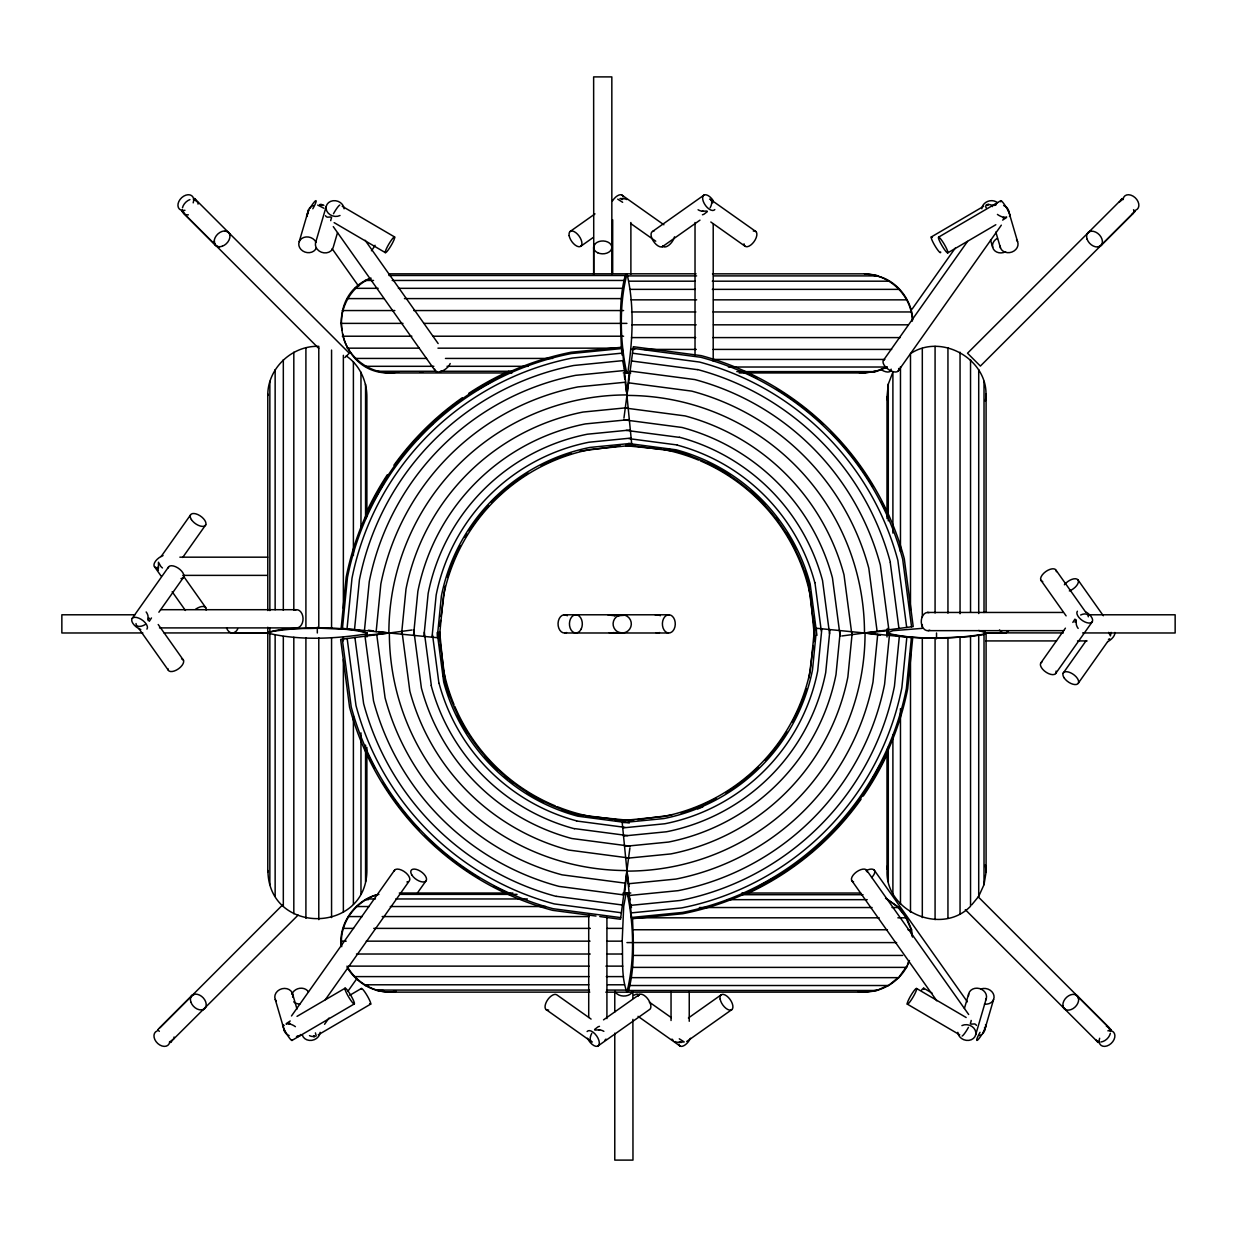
<?xml version="1.0" encoding="UTF-8"?>
<svg xmlns="http://www.w3.org/2000/svg" width="1237" height="1237" viewBox="0 0 1237 1237"><rect width="100%" height="100%" fill="white"/><g stroke="black" fill="none" stroke-linecap="round" stroke-linejoin="round"><path stroke-width="1.5" d="M626.989 273.841C619.026 304.951 619.907 341.427 626.711 372.94L627.963 371.61C632.787 339.665 634.473 305.261 626.989 273.841L625.273 275.495C618.887 299.045 620.479 324.017 621.376 348.169L437.96 348.169M622.18 941.156L623.695 906.535L625.907 894.366L627.159 893.037C633.962 924.549 634.828 961.025 626.881 992.136C620.897 976.163 623.201 957.995 622.18 941.156L607.042 941.156M626.927 992.167L628.597 990.481C634.968 966.932 633.39 941.96 632.494 917.808M148.193 620.618L147.992 615.902A9.123 6.448 -90 0 0 146.152 611.975M1078.169 628.396A9.123 6.448 -90 0 1 1076.314 624.453L1076.113 619.752M316.208 1036.018L315.42 1032.88M342.463 628.365L347.473 577.401A284.927 284.927 0 0 1 571.339 353.535L622.304 348.509M347.025 628.813L351.988 578.298A280.32 280.32 0 0 1 572.236 358.05L622.768 353.071M354.524 629.556L359.426 579.782A272.743 272.743 0 0 1 573.721 365.487L623.494 360.57M364.451 630.53L369.26 581.73A262.708 262.708 0 0 1 575.684 375.321L624.484 370.512M376.156 631.69L380.841 584.034A250.91 250.91 0 0 1 577.988 386.903L625.628 382.202M401.546 634.194L405.999 589.044A225.258 225.258 0 0 1 582.983 412.06L628.133 407.607L631.643 443.325L590.018 447.423A189.199 189.199 0 0 0 441.362 596.079L437.264 637.704L341.149 628.241L346.19 577.138A286.242 286.242 0 0 1 571.092 352.251L622.18 347.21L628.133 407.607M413.529 635.37L417.859 591.394A213.166 213.166 0 0 1 585.348 423.92L629.308 419.59M423.92 636.39L428.157 593.451A202.682 202.682 0 0 1 587.389 434.202L630.329 429.981M432.022 637.194L436.166 595.043A194.503 194.503 0 0 1 588.982 442.227L631.133 438.068M627.252 392.253L629.216 372.182M624.639 893.794L626.803 871.915M814.564 628.071L810.482 669.495A187.143 187.143 0 0 1 663.449 816.544L622.01 820.626M821.847 628.783L817.703 670.933A194.503 194.503 0 0 1 664.872 823.749L622.737 827.909M829.95 629.587L825.713 672.526A202.682 202.682 0 0 1 666.465 831.774L623.525 835.996M840.325 630.607L835.996 674.582A213.166 213.166 0 0 1 668.521 842.057L624.546 846.386L622.211 822.667L663.852 818.554A189.199 189.199 0 0 0 812.508 669.897L816.606 628.272L912.705 637.735L907.68 688.839A286.242 286.242 0 0 1 682.778 913.726L631.674 918.766L624.546 846.386M852.308 631.782L847.871 676.933A225.258 225.258 0 0 1 670.871 853.917L625.736 858.37M877.713 634.287L873.013 681.943A250.91 250.91 0 0 1 675.881 879.074L628.226 883.775M889.403 635.447L884.594 684.247A262.708 262.708 0 0 1 678.185 890.655L629.386 895.464M899.345 636.421L894.444 686.195A272.743 272.743 0 0 1 680.149 900.49L630.36 905.407M906.845 637.163L901.866 687.679A280.32 280.32 0 0 1 681.618 907.927L631.102 912.906M911.406 637.612L906.381 688.576A284.927 284.927 0 0 1 682.515 912.442L631.55 917.467M366.879 747.457L366.879 869.101C367.915 934.182 268.475 935.62 267.934 870.554M886.991 518.519L886.991 396.876L888.29 384.119L892.898 372.136L892.898 533.085M985.348 401.082C992.244 361.946 943.089 331.81 910.494 353.643L910.494 610.181M511.963 372.955L389.361 372.955C337.84 374.131 322.238 297.158 370.049 278.34M439.846 626.108L440.588 620.417M441.099 616.614L445.088 586.23M623.943 418.106L633.344 346.7L701.24 355.637A287.139 287.139 0 0 1 904.278 558.676L913.215 626.571L841.809 635.973M629.911 847.871L620.51 919.277L599.775 916.54M809.013 677.845L813.266 645.559M813.776 641.771L814.518 636.065M1111.135 632.385L1110.424 635.88L1108.646 632.385M341.721 946.676C338.768 923.127 356.07 899.902 378.909 894.366M267.78 610.537L267.78 393.984C268.429 367.528 292.458 345.401 318.79 346.345L318.79 628.149L353.395 629.664L360.972 630.7L366.879 633.128M984.776 631.875L986.09 633.128L984.018 634.38L970.535 636.514L970.535 906.273C940.074 937.476 880.528 908.948 887.578 865.498M971.71 904.85L978.714 896.346L984.018 884.656L986.09 871.992L986.09 633.128M1134.391 210.63L1133.37 213.104L1101.456 245.019M330.959 216.97L327.48 217.171A9.123 4.561 -35.3 0 1 325.532 215.686M970.983 1024.143L974.462 1023.927A9.123 4.561 -35.3 0 1 976.395 1025.411M299.23 241.617L308.585 209.702M315.574 242.746L326.259 206.285M337.515 232.649L333.232 247.292A9.123 7.778 16.3 0 1 321.419 252.224A9.123 7.778 16.3 0 1 316.347 240.875M964.412 1008.449L968.695 993.821M975.668 1034.828L986.353 998.352M984.25 1031.411L993.589 999.496M331.609 217.557L330.774 220.109A9.123 1.33 -59.6 0 0 330.82 220.696M907.494 964.396L908.793 960.933M970.334 1023.556L971.169 1020.989A9.123 1.33 -59.6 0 0 971.107 1020.417M859.096 991.44C880.265 994.703 902.577 980.74 909.473 960.546M151.471 617.943L149.321 621.283M1072.835 622.412L1074.984 619.088M1119.083 202.296L1122.902 199.157M161.073 556.604L190.405 515.118M132.204 618.376L168.68 566.793M182.674 557.47L205.775 524.782M158.877 612.222L183.401 577.54M291.499 1015.948L394.588 870.152M288.7 1023.911L289.829 1023.277L286.18 1024.143M296.463 1036.652L298.21 1035.663M298.627 1036.39L297.498 1036.683M325.331 999.682L409.308 880.899A9.123 4.561 35.3 0 0 403.819 871.296A9.123 4.561 35.3 0 0 394.108 871.265M309.482 1035.616A9.123 4.561 35.3 0 0 311.523 1036.359L315.002 1036.56M313.409 1036.683L314.121 1035.663L314.384 1036.652M324.558 1024.298L328.98 1018.051M347.783 991.44L356.643 978.931M417.487 892.882L426.348 880.357M912.102 309.111L955.242 248.096M992.445 205.481A9.123 4.561 35.3 0 0 990.404 204.754L988.533 204.43L987.806 205.45C986.662 202.713 984.637 206.765 986.507 208.233M883.512 360.214L967.504 241.431M994.208 204.724L996.373 204.461L994.61 205.45L995.337 204.43M1004.135 217.202L1003.006 217.836L1006.655 216.97M898.248 370.961L1001.336 225.165M1040.905 662.831L1065.428 628.149M1055.625 673.577L1092.101 621.995M1063.078 673.299L1086.194 640.627M1078.448 682.963L1107.78 641.477M899.345 976.611L906.845 966.128M148.285 619.675L149.337 618.237L148.316 618.237M1076.035 620.696L1074.984 622.118L1075.989 622.118M170.304 1042.327L298.102 915.102M1121.232 199.513L1122.284 198.523L1123.304 199.544M181.793 211.264L182.457 211.898L182.411 210.63M193.498 199.544L194.565 198.492L349.282 353.21L344.891 357.586M1111.027 1029.864L1110.378 1029.215L1111.135 1029.756L1110.084 1030.808M1098.564 1042.327L1097.25 1041.6M161.197 1026.432L282.469 905.036M159.078 1028.411L192.168 995.306M157.841 1029.864L158.491 1029.215L157.718 1029.756L159.326 1031.349M1135.025 211.264L1134.344 211.898L1135.118 211.357L1133.509 209.749M1133.757 212.687L980.384 366.075L967.52 353.21L1122.361 198.6M1099.337 1041.554L1098.301 1042.59L965.308 909.659M267.78 871.992L267.78 633.128L269.094 631.875C301.055 627.051 335.443 625.365 366.879 632.849L366.879 636.962M366.879 632.849L365.564 634.102C333.603 638.926 299.215 640.611 267.78 633.128M922.307 624.577L922.307 628.35L892.898 630.7L886.991 633.128C918.426 640.611 952.815 638.926 984.776 634.102L986.09 632.849L1063.325 632.927M169.531 1041.554L170.474 1042.513L171.603 1041.6M159.465 1028.009L160.779 1026.926M1133.37 213.104L1132.056 214.171M889.403 984.791L897.923 977.787M376.759 894.707C354.756 900.845 338.629 923.421 341.118 946.259M707.363 211.62L704.023 214.171A9.123 4.561 -54.7 0 1 702.43 214.759M594.58 1029.493L597.904 1026.926A9.123 4.561 -54.7 0 1 599.497 1026.354M570.102 231.505L594.997 213.893M580.849 246.225L593.296 237.427M652.641 231.396L704.224 194.936M662.305 246.766L699.972 220.14M603.532 1019.86L639.622 994.347M597.703 1046.177L649.286 1009.717A9.123 4.561 54.7 0 0 647.322 998.29A9.123 4.561 54.7 0 0 638.137 996.28M688.406 1017.989L721.094 994.888M686.705 1041.523L731.84 1009.608M1006.485 217.557L1002.619 220.109M286.35 1023.556L290.216 1020.989M707.023 211.032L702.307 211.233A9.123 6.448 0 0 1 698.085 209.749M594.92 1030.081L599.62 1029.864A9.123 6.448 0 0 1 603.857 1031.349M267.934 632.988C283.026 626.711 302.215 629.262 318.79 628.149M931.26 236.994L983.693 206.27M938.62 237.133L1000.872 200.657M947.681 252.92A9.123 1.33 59.6 0 0 942.099 240.875A9.123 1.33 59.6 0 0 939.672 241.277A9.123 1.33 59.6 0 0 947.681 252.92L995.816 224.732M297.019 1016.381L345.138 988.193M349.777 995.275L361.328 988.502M291.963 1040.441L354.215 1003.98A9.123 1.33 59.6 0 0 348.633 991.935A9.123 1.33 59.6 0 0 346.19 992.352A9.123 1.33 59.6 0 0 354.215 1003.98M318.234 1034.828L370.683 1004.104M618.144 615.732A9.123 9.123 0 0 1 631.303 624.453A9.123 9.123 0 0 1 617.155 631.488A9.123 9.123 0 0 1 618.144 615.732L625.102 615.237M371.146 278.17C351.014 285.979 338.227 309.111 342.03 330.294M887.733 985.549L877.713 990.079L865.065 992.136L605.79 992.167M739.138 372.94L864.493 372.955L877.11 371.27L887.176 367.018M854.983 371.749L862.204 372.94L874.961 371.61L886.944 367.018L728.392 367.018M169.933 1041.956L173.752 1038.817A9.123 6.448 45 0 0 174.077 1037.008M614.031 632.571L611.697 632.942A9.123 9.123 0 0 1 609.315 632.818L611.032 632.818M610.258 615.237L615.191 615.732M619.289 632.571L622.288 632.818M398.886 371.749C373.991 377.424 347.025 358.916 342.618 333.944M389.361 372.955L398.376 371.749M394.773 991.44C375.878 994.44 356.72 983.539 347.164 967.38M580.168 451.149L620.046 445.908M625.752 445.15L629.556 444.655M412.045 630.004L340.639 639.405L349.576 707.301A287.139 287.139 0 0 0 552.614 910.339L596.002 916.045M628.118 820.827L633.808 820.069M637.612 819.574L671.784 815.075M620.386 614.959L623.061 615.237M319.703 204.538L322.888 204.754A9.123 4.561 -35.3 0 1 323.878 205.481M347.025 966.128C356.488 983.214 376.465 994.61 396.087 991.394M366.121 635.277L388.016 633.128M865.854 632.849L887.733 630.7M621.639 632.988L624.005 632.818M619.984 198.6L624.685 198.801A9.123 6.448 0 0 1 626.819 199.544M675.108 1041.554A9.123 6.448 0 0 0 677.242 1042.296L684.2 1041.956L679.283 1038.817M886.991 632.849L888.29 634.102C915.256 639.529 943.228 637.983 970.535 636.514M987.543 204.461L988.533 204.43M388.805 273.841L696.06 273.81M712.481 273.841L865.065 273.841C889.929 274.537 912.086 296.091 912.334 321.141M388.913 275.495L625.273 275.495M873.786 275.495C894.969 278.047 911.793 298.689 912.751 319.718M628.226 275.897L696.586 275.897M713.533 275.897L877.713 275.897M365.008 280.459L373.528 280.459M392.237 280.459L623.726 280.459M629.386 281.186L695.24 281.186M712.311 281.186L889.403 281.186M354.911 288.329L378.135 288.329M398.376 288.329L622.397 288.329M630.36 289.365L695.302 289.365M712.357 289.365L899.345 289.365M347.164 298.596L384.011 298.596M404.453 298.596L621.376 298.596M631.102 299.849L696.647 299.849M713.548 299.849L906.845 299.849M342.309 310.549L394.85 310.549M413.746 310.549L623.603 310.549M631.55 311.956L695.874 311.956M713.069 311.956L911.406 311.956M340.639 323.383L402.984 323.383M423.904 323.383L620.51 323.383M621.175 323.383L626.927 323.383M631.674 324.821L696.199 324.821M713.455 324.821L907.68 324.821M342.309 336.217L411.859 336.217M432.718 336.217L623.603 336.217M631.473 337.593L695.704 337.593M712.837 337.593L900.258 337.593M347.164 348.169L419.312 348.169M630.963 349.406L634.689 349.406M644.029 349.406L696.292 349.406M713.1 349.406L891.645 349.406M354.911 358.436L426.626 358.436M445.459 358.436L552.614 358.436M713.594 359.441L884.749 359.441M365.008 366.307L433.847 366.307M447.036 366.307L528.354 366.307M376.759 371.27L436.615 371.27M440.403 371.27L513.061 371.27M873.786 371.27L877.11 371.27M736.804 371.61L874.961 371.61M623.309 372.94L630.777 372.955M179.86 557.176L267.718 557.176M157.81 567.164L158.491 568.077L158.444 562.201L160.779 566.36A9.123 4.561 35.3 0 0 162.449 567.953M182.86 575.375L266.898 575.375M160.578 609.702L296.2 609.702M927.317 612.454L1062.908 612.454M134.941 614.789L61.85 614.789L61.85 632.988L142.827 632.942M564.087 614.789L669.232 614.789A9.123 6.448 -90 0 1 674.211 628.922A9.123 6.448 -90 0 1 663.063 627.948A9.123 6.448 -90 0 1 669.232 614.789M1088.591 614.789L1175.15 614.789L1175.15 632.988L1082.607 632.942M159.496 627.901L297.004 627.901M928.106 630.654L1063.727 630.654M164.026 632.942L268.135 632.88M231.953 632.988L267.517 632.973M564.892 632.988L668.444 632.988M984.451 632.988L1005.047 632.988M985.874 640.921L1056.537 640.921M1077.535 640.921L1087.091 640.921M399.288 893.021L512.876 893.037M623.092 893.021L630.777 893.021M741.891 893.021L860.689 893.037M399.597 894.366L517.051 894.366M622.118 894.366L625.907 894.366M740.808 894.707L863.024 894.707M366.925 898.959L375.414 898.959M395.763 898.959L527.349 898.959M365.008 899.67L368.41 899.67M727.433 899.67L867.23 899.67M356.534 906.535L369.121 906.535M390.289 906.535L545.904 906.535M699.369 907.541L872.1 907.541M892.001 907.541L898.943 907.541L906.69 917.808L911.561 929.76L912.504 937.089M348.447 916.571L362.225 916.571M382.156 916.571L589.322 916.571M634.395 917.808L879.182 917.808M897.861 917.808L906.69 917.808M343.19 928.384L353.596 928.384M373.76 928.384L590.343 928.384M607.305 928.384L622.381 928.384M633.128 929.76L887.439 929.76M907.989 929.76L911.561 929.76M341.149 941.156L346.19 941.156M366.26 941.156L590.018 941.156M626.927 942.594L896.639 942.594M356.488 954.021L590.219 954.021M607.212 954.021L622.304 954.021M633.128 955.428L902.654 955.428M348.679 966.128L589.075 966.128M605.914 966.128L622.768 966.128M632.494 967.38L906.69 967.38M354.524 976.611L589.044 976.611M606.269 976.611L623.494 976.611M631.473 977.647L898.943 977.647M364.451 984.791L588.812 984.791M607.583 984.791L624.484 984.791M365.008 985.518L368.41 985.518M630.143 985.518L888.862 985.518M376.156 990.079L589.415 990.079M606.563 990.079L625.628 990.079M376.759 990.481L383.408 990.481M628.597 990.481L877.11 990.481M388.805 992.136L589.755 992.136M702.307 211.233L703.219 211.264M598.708 1029.849L599.62 1029.864M627.808 444.609L635.37 445.351M625.783 445.722L661.563 449.247M438.006 637.782L439.305 637.905L443.387 596.481A187.143 187.143 0 0 1 590.42 449.433L631.844 445.366L631.72 444.052M631.844 820.626L590.42 816.544A187.143 187.143 0 0 1 557.098 806.617M614.727 820.255L620.386 820.811M857.767 991.394L865.065 992.136M633.128 348.355L700.807 357.277A285.438 285.438 0 0 1 902.654 559.109L911.561 626.788M632.494 353.225L699.523 362.054A280.49 280.49 0 0 1 897.861 560.392L906.69 627.437M631.473 360.972L697.482 369.662M630.143 371.069L694.838 379.573A262.352 262.352 0 0 1 880.342 565.093L888.862 629.788M628.597 382.821L691.746 391.124A250.4 250.4 0 0 1 868.791 568.185L877.11 631.334M623.726 419.791L682.004 427.461A212.779 212.779 0 0 1 832.455 577.911L840.139 636.189M626.185 430.383L679.345 437.372M628.829 438.609L677.304 444.98M628.365 443.495L676.02 449.773A189.678 189.678 0 0 1 810.158 583.895L816.93 635.37M626.216 444.903L675.588 451.397A187.993 187.993 0 0 1 808.519 584.328L814.518 629.911M880.466 635.091L864.493 632.988A237.566 237.566 0 0 0 626.927 395.423M368.363 630.221L373.404 630.885M378.553 631.566L387.568 632.756M625.752 820.827L578.282 814.58A187.993 187.993 0 0 1 445.351 681.649L438.841 632.277M629.308 822.992L577.834 816.204A189.678 189.678 0 0 1 443.712 682.082L437.187 632.509M576.55 820.997L625.025 827.367M574.525 828.604L627.669 835.593M630.143 846.185L571.865 838.516A212.779 212.779 0 0 1 421.4 688.066L413.73 629.788M625.273 883.156L562.124 874.853A250.4 250.4 0 0 1 385.063 697.792L376.759 634.643M623.726 894.908L559.031 886.403A262.352 262.352 0 0 1 373.528 700.884L365.008 636.189M556.372 896.315L622.397 905.005M621.376 912.751L554.331 903.922A280.49 280.49 0 0 1 355.993 705.585L347.164 638.539M620.742 917.622L553.047 908.7A285.438 285.438 0 0 1 351.215 706.868L342.309 639.189M864.493 273.81L877.11 275.495M855.494 371.749L864.493 372.955M625.273 408.04L685.097 415.91A224.732 224.732 0 0 1 844.005 574.818L851.891 634.643M628.597 857.937L568.773 850.066A224.732 224.732 0 0 1 409.849 691.158L401.979 631.334M978.714 630.453L986.09 632.849M317.723 205.095L323.908 208.233M193.9 199.157L197.719 202.296A9.123 6.448 -45 0 1 198.044 204.105M1098.935 1041.956L1095.626 1039.745M617.727 199.157L622.644 202.296M885.506 898.248L898.943 907.541M320.429 204.461L322.192 205.45L321.465 204.43M342.201 206.27L394.649 236.994A9.123 1.33 -59.6 0 1 388.356 249.75A9.123 1.33 -59.6 0 1 386.918 247.647A9.123 1.33 -59.6 0 1 394.649 236.994M334.129 222.629L385.295 252.611M923.714 988.193L932.018 993.048M916.632 988.502A9.123 1.33 -59.6 0 1 910.339 1001.259A9.123 1.33 -59.6 0 1 908.901 999.156A9.123 1.33 -59.6 0 1 916.632 988.502L966.159 1017.51M907.278 1004.104L959.726 1034.828M620.928 198.523L622.35 199.513L622.35 198.492M681.015 1042.59L679.577 1041.6L679.577 1042.621M710.672 199.59L755.807 231.505M710.827 222.011L745.061 246.225M621.685 194.936L663.882 224.763M630.638 223.464L655.749 241.215M649.317 1002.109L671.289 1017.634M638.045 1016.335L680.242 1046.177M591.1 1019.087L556.866 994.888A9.123 4.561 -54.7 0 0 546.661 1001.398A9.123 4.561 -54.7 0 0 548.625 1010.057M546.12 1009.608L591.255 1041.523M886.944 898.959L897.32 906.535L905.422 916.571M346.236 355.962C359.596 364.946 366.879 380.981 366.879 396.876L366.879 516.664M1110.563 1031.302L1108.089 1026.926A9.123 6.448 -45 0 0 1106.419 1026.354M182.272 209.811L184.746 214.171A9.123 6.448 -45 0 0 188.349 214.805M194.534 198.523L195.585 199.513M1077.489 996.094A9.123 6.448 -45 0 1 1070.995 1009.608A9.123 6.448 -45 0 1 1063.805 1001.042A9.123 6.448 -45 0 1 1077.489 996.094L1109.388 1028.009M183.447 213.104L215.346 245.019M978.22 896.856L1109.79 1028.411M183.045 212.687L318.698 348.339M626.927 372.955L624.237 367.961M626.927 893.021L630.143 899.67M625.907 371.61L627.159 372.94M626.711 893.037L627.963 894.366M1064.392 584.776A9.123 4.561 -35.3 0 1 1077.906 579.813L1103.327 615.748M1056.182 570.412L1085.514 611.898M1040.812 580.076L1066.108 615.871M866.055 870.693A9.123 4.561 -35.3 0 1 874.265 870.152L967.38 1001.831M866.982 870.693L968.664 1014.479M851.613 880.357L936.811 1000.841M365.116 240.272L438.145 343.546M333.279 226.634L434.945 370.42M332.104 248.683L358.699 286.304M183.385 576.009L205.682 607.537M154.486 566.701L161.119 576.086M172.159 591.719L185.426 610.459M158.197 624.499L183.509 660.295M138.791 628.473L168.139 669.959M906.164 918.256L910.664 928.384L911.839 935.682M1008.217 209.702L1017.572 241.617M995.831 232.03L1000.501 247.988M990.528 239.978L992.677 247.292M292.334 993.125L297.004 1009.083M275.263 999.496L284.603 1031.411M622.922 361.591L623.726 366.307M630.932 904.386L631.473 907.541M886.991 396.876L887.578 400.479M890.253 562.433L898.943 628.458M829.548 633.731L822.543 580.57A202.682 202.682 0 0 0 679.391 437.218M814.936 582.612L821.322 631.086M624.159 374.424L624.824 379.45M625.273 382.821L626.463 391.82M627.174 872.348L629.03 886.527M432.548 634.89L438.934 683.365M424.322 632.246L431.326 685.406M354.911 637.519L363.601 703.544A272.743 272.743 0 0 0 556.341 896.438M985.348 864.895L986.09 871.992M267.78 393.984L267.934 395.423M621.546 349.885L622.056 355.019M814.193 620.773L814.564 624.561M814.564 637.905L810.482 596.481A187.143 187.143 0 0 0 700.328 460.829M439.676 631.844L443.387 669.495A187.143 187.143 0 0 0 454.025 704.611M438.563 633.87L439.12 639.529M439.676 645.204L440.047 648.977M632.88 992.368L632.88 998.151M632.896 1019.365L632.973 1160.105L614.774 1160.105L614.774 1033.142M593.745 273.547L593.636 76.895L611.836 76.895L611.836 273.825M986.09 393.984L986.09 612.392M984.018 381.321L984.018 612.501M984.018 634.38L984.018 884.656M978.714 369.631L978.714 613.521M978.714 635.524L978.714 896.346M970.535 359.704L970.535 612.207M960.051 352.205L960.051 613.738M960.051 637.241L960.051 913.772M947.944 347.643L947.944 613.15M947.944 637.689L947.944 918.333M936.533 632.988L936.533 638.787M935.079 346.345L935.079 612.995M935.079 637.828L935.079 919.632M922.307 348.401L922.307 617.031M922.307 637.627L922.307 917.576M910.494 653.925L910.494 912.334M900.474 366.647L900.474 551.702M900.474 708.615L900.474 904.232M892.898 734.778L892.898 893.841M888.29 384.119L888.29 520.87M888.29 628.071L888.29 631.875M888.29 746.978L888.29 881.857M886.991 629.014L886.991 636.962M886.991 749.313L886.991 869.101M713.208 223.65L713.208 359.24A9.123 6.448 0 0 1 713.053 360.926M695.024 222.505L695.024 356.225M689.241 990.729L689.241 1021.283M671.042 991.858L671.042 1020.51M630.885 222.505L630.885 274.088M614.774 990.822L614.774 1011.99M612.686 219.83L612.686 273.3M606.919 917.359L606.919 1018.592M593.636 248.111L593.636 274.428M588.719 914.329L588.719 1017.463M365.564 384.119L365.564 518.999M365.564 745.107L365.564 881.857M360.972 372.136L360.972 529.312M360.972 732.892L360.972 893.841M353.395 361.745L353.395 555.475M353.395 716.161L353.395 904.232M343.36 355.313L343.36 608.31M343.36 637.101L343.36 640.843M343.36 659.537L343.36 912.334M331.562 350.071L331.562 628.35M331.562 637.627L331.562 917.576M318.79 637.828L318.79 919.632M317.321 627.19L317.321 632.988M305.91 347.643L305.91 628.288M305.91 637.689L305.91 918.333M293.818 352.205L293.818 609.996M293.818 637.241L293.818 913.772M283.319 359.704L283.319 610.289M283.319 636.514L283.319 906.273M275.14 369.631L275.14 609.764M275.14 635.524L275.14 896.346M269.852 381.321L269.852 610.599M269.852 627.777L269.852 631.597M269.852 634.38L269.852 884.656M267.78 627.267L267.78 632.849M632.509 991.657A9.123 6.448 0 0 1 623.309 996.032A9.123 6.448 0 0 1 614.928 990.883M594.1 249.766A9.123 6.448 0 0 1 594.58 244.833M611.836 247.307A9.123 6.448 0 0 1 611.681 248.993M1085.591 611.789A9.123 4.561 35.3 0 1 1092.487 621.299A9.123 4.561 35.3 0 1 1082.53 620.634A9.123 4.561 35.3 0 1 1077.381 611.248M929.76 630.205A9.123 6.448 -90 0 1 921.271 622.118A9.123 6.448 -90 0 1 928.987 612.624M1042.745 581.56A9.123 4.561 -35.3 0 1 1045.682 571.633A9.123 4.561 -35.3 0 1 1056.383 571.68M1080.643 614.99A9.123 4.561 -35.3 0 1 1088.297 616.799M1056.073 671.072A9.123 4.561 35.3 0 1 1046.394 672.433A9.123 4.561 35.3 0 1 1041.894 662.089M140.786 629.509A9.123 4.561 35.3 0 1 131.679 619.907A9.123 4.561 35.3 0 1 141.111 619.304A9.123 4.561 35.3 0 1 146.94 629.123M294.545 610.166A9.123 6.448 -90 0 1 303.034 618.237A9.123 6.448 -90 0 1 295.318 627.747M181.561 658.811A9.123 4.561 -35.3 0 1 178.623 668.722A9.123 4.561 -35.3 0 1 167.923 668.691M145.719 624.268A9.123 4.561 -35.3 0 1 136.024 623.556M168.186 567.907A9.123 4.561 35.3 0 1 179.829 569.345A9.123 4.561 35.3 0 1 180.989 578.607M156.898 567.768A9.123 4.561 -35.3 0 1 154.625 562.619A9.123 4.561 -35.3 0 1 163.052 555.568M158.382 570.334A9.123 6.448 -90 0 1 157.841 568.077M195.461 609.346A9.123 4.561 -35.3 0 1 206.115 610.042M1114.862 632.478A9.123 4.561 -35.3 0 1 1107.857 641.586M1077.906 579.813A9.123 4.561 -35.3 0 1 1069.34 590.946M1109.635 638.771A9.123 4.561 35.3 0 1 1108.429 639.328M169.655 1042.234A9.123 6.448 45 0 1 157.748 1043.487A9.123 6.448 45 0 1 157.192 1030.931M205.651 1006.903A9.123 6.448 45 0 1 201.832 1010.057M190.529 997.579A9.123 6.448 45 0 1 194.348 994.44M587.111 1031.534A9.123 4.561 54.7 0 1 596.713 1036.018A9.123 4.561 54.7 0 1 597.316 1046.301A9.123 4.561 54.7 0 1 587.513 1038.26M592.353 1042.002A9.123 4.561 -54.7 0 1 591.796 1033.312M605.975 1039.065A9.123 6.448 0 0 1 604.646 1040.456M961.907 1025.597A9.123 7.778 16.3 0 1 975.143 1030.081A9.123 7.778 16.3 0 1 968.911 1040.363A9.123 7.778 16.3 0 1 957.84 1032.323M968.447 1027.359A9.123 1.33 -59.6 0 1 962.123 1036.065M853.561 881.842A9.123 4.561 -35.3 0 1 856.499 871.93A9.123 4.561 -35.3 0 1 867.199 871.961M968.525 995.847A9.123 7.778 16.3 0 1 979.379 988.518A9.123 7.778 16.3 0 1 985.58 1000.238M690.447 1038.26A9.123 4.561 -54.7 0 1 683.845 1045.698A9.123 4.561 -54.7 0 1 678.757 1044.244M673.315 1040.456A9.123 6.448 0 0 1 671.985 1039.065M633.901 995.306A9.123 4.561 -54.7 0 1 639.282 995.074M320.12 1032.323A9.123 7.778 -16.3 0 1 311.786 1040.348A9.123 7.778 -16.3 0 1 302.276 1034.828M361.266 989.09A9.123 1.33 59.6 0 1 367.435 996.125A9.123 1.33 59.6 0 1 369.631 1003.671M299.926 1003.98A9.123 7.778 -16.3 0 1 293.71 1001.831M291.855 994.27A9.123 7.778 -16.3 0 1 299.756 988.286A9.123 7.778 -16.3 0 1 308.477 991.935M292.179 1040.116A9.123 1.33 59.6 0 1 285.438 1031.766A9.123 1.33 59.6 0 1 284.201 1025.597M408.318 881.641A9.123 4.561 35.3 0 1 406.896 881.966M276.315 1001.259A9.123 7.778 -16.3 0 1 282.005 988.734A9.123 7.778 -16.3 0 1 292.643 997.161M300.39 1034.519A9.123 4.561 35.3 0 1 298.921 1036.359M289.365 1023.927A9.123 4.561 35.3 0 1 295.396 1026.679M289.18 1035.585A9.123 7.778 -16.3 0 1 284.139 1029.431M985.456 1024.87A9.123 1.33 -59.6 0 1 982.843 1032.787M981.621 1034.828A9.123 1.33 -59.6 0 1 976.751 1040.348A9.123 1.33 -59.6 0 1 980.029 1032.323M981.096 988.951A9.123 7.778 16.3 0 1 993.914 995.46A9.123 7.778 16.3 0 1 984.451 1004.104M984.575 1027.359A9.123 7.778 16.3 0 1 979.689 1035.585M874.265 870.152A9.123 4.561 -35.3 0 1 871.575 877.574M921.395 990.342A9.123 1.33 -59.6 0 1 923.807 989.368M1107.857 1030.808A9.123 6.448 -45 0 1 1114.753 1037.364A9.123 6.448 -45 0 1 1104.811 1046.378A9.123 6.448 -45 0 1 1099.647 1038.26M1110.362 1033.312A9.123 6.448 -45 0 1 1100.868 1042.002M1075.2 994.471A9.123 6.448 -45 0 1 1078.339 998.29M1065.877 1009.593A9.123 6.448 -45 0 1 1062.738 1005.774M184.962 210.305A9.123 6.448 -45 0 1 178.082 203.749A9.123 6.448 -45 0 1 188.024 194.735A9.123 6.448 -45 0 1 193.188 202.853M182.473 207.801A9.123 6.448 -45 0 1 189.926 199.59M225.149 231.195A9.123 6.448 -45 0 1 230.097 235.339M219.428 246.967A9.123 6.448 -45 0 1 214.434 240.89M612.578 200.796A9.123 4.561 -54.7 0 1 623.17 196.869M674.536 236.808A9.123 4.561 -54.7 0 1 668.877 245.204A9.123 4.561 -54.7 0 1 662.661 246.039M981.822 208.79A9.123 7.778 -16.3 0 1 987.837 201.353A9.123 7.778 -16.3 0 1 997.548 202.806M891.166 369.152A9.123 4.561 35.3 0 1 881.455 369.848M940.661 252.023A9.123 1.33 59.6 0 1 934.492 244.988A9.123 1.33 59.6 0 1 932.296 237.442M1005.573 251.745A9.123 7.778 -16.3 0 1 993.45 249.178A9.123 7.778 -16.3 0 1 997.439 238.308M714.816 209.563A9.123 4.561 54.7 0 1 705.693 205.729A9.123 4.561 54.7 0 1 703.868 195.121A9.123 4.561 54.7 0 1 713.316 200.796M753.302 231.056A9.123 4.561 -54.7 0 1 753.998 241.71A9.123 4.561 -54.7 0 1 743.994 243.813M709.574 199.095A9.123 4.561 -54.7 0 1 710.131 207.801M711.708 201.353A9.123 6.448 0 0 1 712.759 202.868M663.248 246.039A9.123 4.561 54.7 0 1 653.213 240.89A9.123 4.561 54.7 0 1 653.909 231.195M340.02 215.501A9.123 7.778 16.3 0 1 326.8 211.032A9.123 7.778 16.3 0 1 333.031 200.734A9.123 7.778 16.3 0 1 344.087 208.79M333.48 213.738A9.123 1.33 -59.6 0 1 339.804 205.048M450.191 363.539A9.123 4.561 -35.3 0 1 441.362 371.378A9.123 4.561 -35.3 0 1 434.744 369.152M309.992 208.311A9.123 1.33 -59.6 0 1 315.93 200.657A9.123 1.33 -59.6 0 1 312.806 208.79M307.379 216.243A9.123 1.33 -59.6 0 1 308.863 210.367M316.301 247.988A9.123 7.778 16.3 0 1 302.74 250.956A9.123 7.778 16.3 0 1 301.843 238.432A9.123 7.778 16.3 0 1 315.868 241.942M308.26 213.738A9.123 7.778 16.3 0 1 313.147 205.528M422.745 371.904A9.123 4.561 -35.3 0 1 419.559 371.688M375.058 245.266A9.123 1.33 -59.6 0 1 371.44 250.771M1000.779 201.832A9.123 1.33 59.6 0 1 1006.207 207.29A9.123 1.33 59.6 0 1 1009.423 216.243M898.681 368.456A9.123 4.561 35.3 0 1 889.016 369.817A9.123 4.561 35.3 0 1 884.501 359.472M1016.52 239.854A9.123 7.778 -16.3 0 1 1011.959 252.023A9.123 7.778 -16.3 0 1 1000.037 246.008M1003.47 217.171A9.123 4.561 35.3 0 1 997.424 214.418M992.43 206.594A9.123 4.561 35.3 0 1 993.914 204.754M1003.655 205.528A9.123 7.778 -16.3 0 1 1008.681 211.682M1123.181 198.879A9.123 6.448 45 0 1 1135.087 197.626A9.123 6.448 45 0 1 1135.643 210.182M1102.306 243.519A9.123 6.448 45 0 1 1098.471 246.658M1087.168 234.195A9.123 6.448 45 0 1 1091.003 231.056M614.016 615.237A9.123 6.448 -90 0 1 618.933 615.732M618.113 632.54A9.123 6.448 -90 0 1 614.774 632.818M655.394 615.237A9.123 6.448 -90 0 1 660.311 615.732M659.491 632.54A9.123 6.448 -90 0 1 656.167 632.818M566.531 632.54A9.123 6.448 -90 0 1 558.057 623.262A9.123 6.448 -90 0 1 567.366 615.732M234.705 632.54A9.123 6.448 -90 0 1 231.381 632.818M237.72 628.922A9.123 6.448 -90 0 1 226.572 627.948M614.387 615.732A9.123 6.448 -90 0 1 619.32 615.237M618.546 632.818A9.123 6.448 -90 0 1 615.206 632.54M1008.603 630.715A9.123 6.448 -90 0 1 999.511 629.927M1006.702 632.54A9.123 6.448 -90 0 1 1003.377 632.818M576.597 820.858A194.503 194.503 0 0 1 439.058 683.334M677.273 445.119A194.503 194.503 0 0 1 814.812 582.642M574.478 828.759A202.682 202.682 0 0 1 431.156 685.437M703.049 806.725A189.678 189.678 0 0 1 697.745 808.952M806.431 688.87A187.993 187.993 0 0 1 792.484 722.068M786.856 731.825A187.993 187.993 0 0 1 765.069 760.492M758.528 767.234A187.993 187.993 0 0 1 725.763 792.902M716.007 798.545A187.993 187.993 0 0 1 681.015 813.034M447.438 577.107A187.993 187.993 0 0 1 460.489 545.579M465.066 537.368A187.993 187.993 0 0 1 467.014 534.152M469.039 530.967A187.993 187.993 0 0 1 488.785 505.485M491.367 502.732A187.993 187.993 0 0 1 528.091 473.075M541.203 465.684A187.993 187.993 0 0 1 571.046 453.5M887.95 752.637A287.139 287.139 0 0 1 863.271 796.04M861.06 799.21A287.139 287.139 0 0 1 746.576 894.011M365.92 513.34A287.139 287.139 0 0 1 387.336 474.745M393.923 465.189A287.139 287.139 0 0 1 462.298 397.742M468.684 393.397A287.139 287.139 0 0 1 509.041 371.177M879.646 765.703A285.438 285.438 0 0 1 871.235 780.609M774.563 877.296A285.438 285.438 0 0 1 759.657 885.707M374.223 500.274A285.438 285.438 0 0 1 383.625 483.729M417.178 439.382A285.438 285.438 0 0 1 433.321 423.24M477.683 389.67A285.438 285.438 0 0 1 492.527 381.166M626.927 870.554A237.566 237.566 0 0 1 389.361 632.988M697.529 369.538A272.743 272.743 0 0 1 890.393 562.402M555.32 805.89A187.143 187.143 0 0 1 454.783 706.373M663.449 449.433A187.143 187.143 0 0 1 698.549 460.087M774.934 749.653A188.457 188.457 0 0 1 772.615 752.544M746.483 778.676A188.457 188.457 0 0 1 743.592 780.995M582.952 816.25A188.457 188.457 0 0 1 561.675 809.787M543.043 801.746A188.457 188.457 0 0 1 526.869 792.685M513.2 783.268A188.457 188.457 0 0 1 510.262 780.995M507.371 778.676A188.457 188.457 0 0 1 504.526 776.295M497.63 770.11A188.457 188.457 0 0 1 484.842 756.797M467.23 733.046A188.457 188.457 0 0 1 457.35 715.218M449.495 696.493A188.457 188.457 0 0 1 443.248 675.155M491.089 502.361A188.457 188.457 0 0 1 496.3 497.15M669.109 449.309A188.457 188.457 0 0 1 690.447 455.556M707.487 462.607A188.457 188.457 0 0 1 730.093 475.271M750.735 490.903A188.457 188.457 0 0 1 765.301 505.052M776.078 517.777A188.457 188.457 0 0 1 778.32 520.746M786.639 532.931A188.457 188.457 0 0 1 795.685 549.089M804.978 571.231A188.457 188.457 0 0 1 810.189 589.013M510.541 894.506A286.242 286.242 0 0 1 493.656 886.311M478.935 878.007A286.242 286.242 0 0 1 424.523 835.392M419.312 830.042A286.242 286.242 0 0 1 382.882 782.588M374.486 767.93A286.242 286.242 0 0 1 366.183 751.091M743.329 371.487A286.242 286.242 0 0 1 756.874 377.934M776.527 388.944A286.242 286.242 0 0 1 822.636 424.09M830.645 431.899A286.242 286.242 0 0 1 872.92 486.605M881.131 501.387A286.242 286.242 0 0 1 888.444 516.587M865.05 633.05A238.092 238.092 0 0 1 626.989 871.111M388.866 632.988A238.092 238.092 0 0 1 626.927 394.928M610.568 614.789L608.233 615.237A9.123 9.123 0 0 1 612.933 614.959L610.568 614.789M597.703 252.765A9.123 6.448 0 0 0 611.836 247.802A9.123 6.448 0 0 0 598.677 241.632A9.123 6.448 0 0 0 597.703 252.765M191.379 519.555A9.123 4.561 35.3 0 0 205.048 525.725A9.123 4.561 35.3 0 0 197.858 514.577A9.123 4.561 35.3 0 0 191.379 519.555M1064.052 677.737A9.123 4.561 35.3 0 0 1077.721 683.906A9.123 4.561 35.3 0 0 1070.531 672.758A9.123 4.561 35.3 0 0 1064.052 677.737M190.946 1002.264A9.123 6.448 45 0 0 204.461 1008.743A9.123 6.448 45 0 0 199.528 995.074A9.123 6.448 45 0 0 190.946 1002.264M720.135 999.063A9.123 4.561 54.7 0 0 730.727 1010.103A9.123 4.561 54.7 0 0 728.516 997.579A9.123 4.561 54.7 0 0 720.135 999.063M411.936 875.131A9.123 4.561 35.3 0 0 425.605 881.301A9.123 4.561 35.3 0 0 418.415 870.152A9.123 4.561 35.3 0 0 411.936 875.131M222.304 246.225A9.123 6.448 -45 0 0 228.783 232.711A9.123 6.448 -45 0 0 215.114 237.659A9.123 6.448 -45 0 0 222.304 246.225M569.159 235.679A9.123 4.561 54.7 0 0 579.736 246.704A9.123 4.561 54.7 0 0 577.524 234.195A9.123 4.561 54.7 0 0 569.159 235.679M1087.153 239.313A9.123 6.448 45 0 0 1100.667 245.792A9.123 6.448 45 0 0 1095.719 232.123A9.123 6.448 45 0 0 1087.153 239.313M581.251 628.922A9.123 6.448 -90 0 0 576.287 614.789A9.123 6.448 -90 0 0 570.118 627.948A9.123 6.448 -90 0 0 581.251 628.922"/></g></svg>
